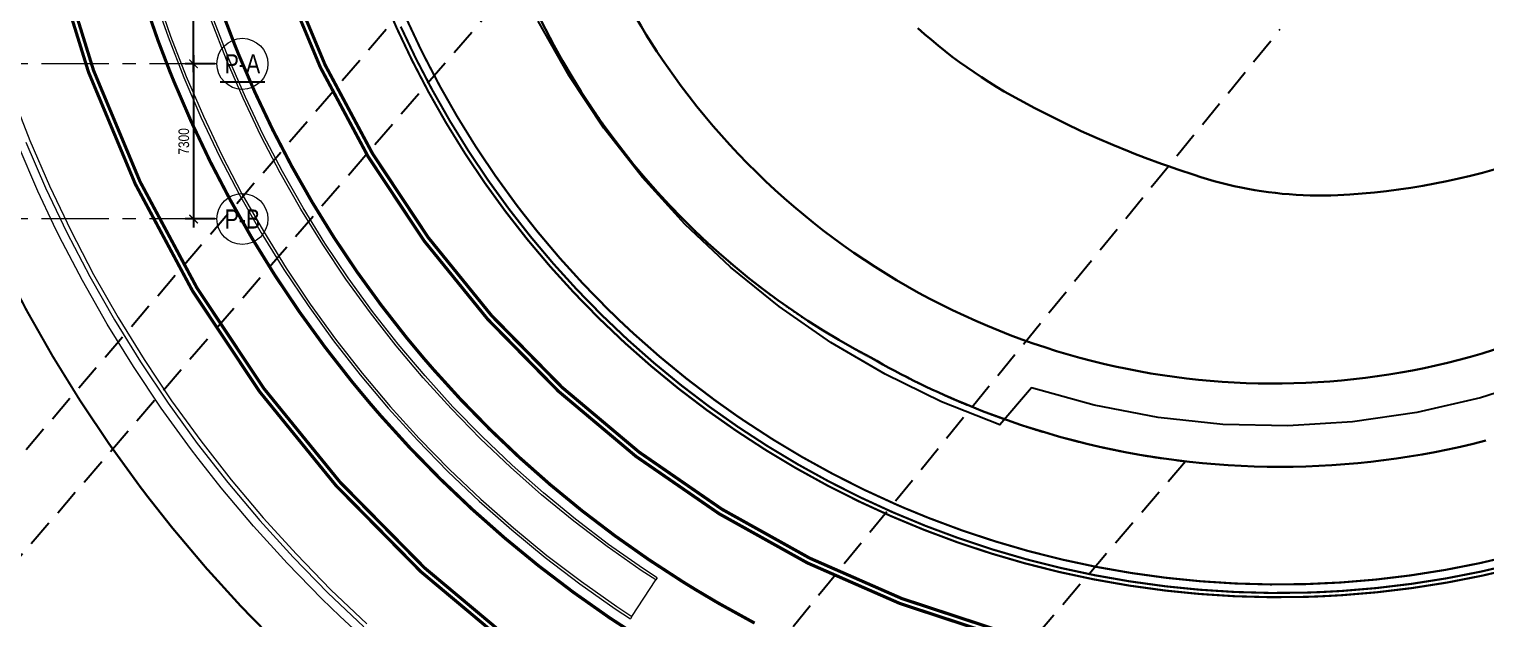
# Model space of a CAD drawing. Header units: millimetres. Extents: x 833576263 to 1668046980, y 817519639 to 1636103653.
# Drawn here: x 834135641 to 834204194, y 817991613 to 818019359 of the extents above; entities that cross this region are included whole.
import ezdxf
from ezdxf.enums import TextEntityAlignment as Align

# ---------------------------------------------------------------- set-up
doc = ezdxf.new("R2010")
doc.units = ezdxf.units.MM
doc.header["$LTSCALE"] = 100
doc.header["$MEASUREMENT"] = 0
for name, pattern in [('C160$0$Hidden', [9.525, 6.35, -3.175]), ('R_P_Grid$0$CENTER', [50.8, 31.75, -6.35, 6.35, -6.35]), ('R_P_Grid$0$XXXXX-PIW-P-WHCGRDP1-XXX$0$DIVIDE2', [0.625, 0.25, -0.125, 0, -0.125, 0, -0.125]), ('R_site$0$HIDDENX2', [19.05, 12.7, -6.35])]:
    doc.linetypes.add(name, pattern=pattern)
doc.layers.get('Defpoints').update_dxf_attribs({"color": 170})
for name, color, linetype in [('C160$0$+C160', 6, 'C160$0$Hidden'), ('R_site$0$AUDIT_I_160808180252-21', 7, 'Continuous'), ('R_site$0$AUDIT_I_160808180252-26', 7, 'Continuous'), ('R_site$0$G-SITE(WHC)', 7, 'R_site$0$HIDDENX2'), ('R_site$0$WHC', 8, 'R_site$0$HIDDENX2'), ('X-REF', 7, 'Continuous')]:
    doc.layers.add(name, color=color, linetype=linetype)
doc.layers.add('C_UNDERLINE OR FSI', color=7, linetype='Continuous', true_color=0xf56e7d)
for name, color, linetype, lineweight in [('R_P_Grid$0$RDA0251-PARK', 7, 'R_P_Grid$0$CENTER', 18), ('R_P_Grid$0$RDA0311-PARK', 7, 'Continuous', 25), ('R_P_LG$0$RDA2301', 7, 'Continuous', 18), ('R_ROAD MARK$0$MMH832__', 252, 'Continuous', 0), ('R_WKCD_PARK$0$RDA8301', 1, 'Continuous', 18)]:
    doc.layers.add(name, color=color, linetype=linetype, lineweight=lineweight)
doc.layers.add('R_P_Grid$0$RDA9101-PIW', color=3, linetype='R_P_Grid$0$XXXXX-PIW-P-WHCGRDP1-XXX$0$DIVIDE2', plot=False)
doc.styles.add('R_P_Grid$0$ARIAL', font='arial.ttf', dxfattribs={"width": 0.8})
doc.styles.add('R_P_Grid$0$R_GRID', font='arial.ttf', dxfattribs={"width": 0.8})
doc.linetypes.add('R_site$0$B1_BDYF', pattern='A,2.5,-0.5,[130,ltypeshp.shx,S=0.5,R=0,X=0,Y=0],-0.5', length=3.5)
doc.dimstyles.new('R_P_Grid$0$GRID', dxfattribs={"dimscale": 200, "dimtxt": 2.5, "dimasz": 2, "dimexe": 2, "dimexo": 0.5, "dimgap": 1, "dimtad": 1, "dimdec": 0, "dimzin": 12, "dimdsep": 46, "dimtxsty": 'R_P_Grid$0$ARIAL', "dimblk": 'R_P_Grid$0$_ArchTick', "dimcen": 2, "dimdle": 2, "dimclrd": 256, "dimclre": 256, "dimclrt": 4, "dimadec": 3, "dimazin": 0, "dimtfac": 1, "dimtdec": 0, "dimtix": 1, "dimtmove": 2, "dimatfit": 3, "dimfxl": 1, "dimtolj": 1, "dimarcsym": 0})

# ---------------------------------------------------------------- blocks, each defined once
blk = doc.blocks.new('R_P_Grid$0$_ArchTick')
at = {"color": 0, "linetype": 'ByBlock', "const_width": 0.15}
blk.add_lwpolyline([(-0.5, -0.5), (0.5, 0.5)], dxfattribs=at)
blk = doc.blocks.new('*D185')
at = {"layer": 'Defpoints', "color": 0, "transparency": 16777216}
for p in [(834143377, 818032727), (834144477, 818032727), (834144377, 818017727)]:
    blk.add_point(p, dxfattribs=at)
at = {"layer": 'R_P_Grid$0$RDA0311-PARK', "lineweight": -2, "transparency": 16777216}
for p, q in [((834143377, 818017327), (834143377, 818033127)), ((834144377, 818032727), (834142977, 818032727)), ((834144277, 818017727), (834142977, 818017727))]:
    blk.add_line(p, q, dxfattribs=at)
at = {"layer": 'R_P_Grid$0$RDA0311-PARK', "lineweight": -2, "transparency": 16777216, "xscale": 400, "yscale": 400, "zscale": 400}
for p, rotation in [((834143377, 818032727), 90), ((834143377, 818017727), 270)]:
    blk.add_blockref('R_P_Grid$0$_ArchTick', p, dxfattribs=dict(at, rotation=rotation))
at = {"layer": 'R_P_Grid$0$RDA0311-PARK', "color": 4, "transparency": 16777216, "insert": (834142922, 818025227), "char_height": 500, "attachment_point": 5, "rotation": 90, "style": 'R_P_Grid$0$ARIAL'}
blk.add_mtext('\\A1;15000', dxfattribs=at)
blk = doc.blocks.new('R_P_Grid$0$mark-1')
at = {"linetype": 'Continuous'}
blk.add_circle((0, 0), 4, dxfattribs=at)
at = {"color": 3, "style": 'R_P_Grid$0$R_GRID', "width": 0.8}
blk.add_attdef('GRID', text='', height=3, dxfattribs=at).set_placement((0, 0), align=Align.MIDDLE_CENTER)
blk = doc.blocks.new('*D204')
at = {"layer": 'Defpoints', "color": 0, "transparency": 16777216}
for p in [(834144477, 818017727), (834143377, 818010427), (834144477, 818010427)]:
    blk.add_point(p, dxfattribs=at)
at = {"layer": 'R_P_Grid$0$RDA0311-PARK', "lineweight": -2, "transparency": 16777216}
for p, q in [((834143377, 818018127), (834143377, 818010027)), ((834144377, 818017727), (834142977, 818017727)), ((834144377, 818010427), (834142977, 818010427))]:
    blk.add_line(p, q, dxfattribs=at)
at = {"layer": 'R_P_Grid$0$RDA0311-PARK', "lineweight": -2, "transparency": 16777216, "xscale": 400, "yscale": 400, "zscale": 400}
for p, rotation in [((834143377, 818017727), 90), ((834143377, 818010427), 270)]:
    blk.add_blockref('R_P_Grid$0$_ArchTick', p, dxfattribs=dict(at, rotation=rotation))
at = {"layer": 'R_P_Grid$0$RDA0311-PARK', "color": 4, "transparency": 16777216, "insert": (834142922, 818014077), "char_height": 500, "attachment_point": 5, "rotation": 90, "style": 'R_P_Grid$0$ARIAL'}
blk.add_mtext('\\A1;7300', dxfattribs=at)
blk = doc.blocks.new('R_site')
at = {"layer": 'Defpoints'}
blk.add_lwpolyline([(834206848, 818002944), (834203934, 818002008), (834200952, 818001319), (834197924, 818000879), (834194869, 818000694), (834191810, 818000763), (834188766, 818001086), (834185761, 818001662), (834182813, 818002485), (834181316, 818000738), (834178572, 818001832), (834175919, 818003130), (834173370, 818004623), (834170942, 818006304), (834168646, 818008163), (834166498, 818010190), (834164508, 818012373), (834162688, 818014699), (834161048, 818017156), (834159598, 818019730)], dxfattribs=at)
at = {"layer": 'R_site$0$AUDIT_I_160808180252-21', "linetype": 'R_site$0$B1_BDYF', "lineweight": 30, "flags": 128}
blk.add_lwpolyline([(834184825, 818000000, -0.067217), (834175244, 818003906, -0.192234), (834157931, 818024086, -0.211173), (834159492, 818055439)], format="xyb", dxfattribs=at)
at = {"layer": 'R_site$0$AUDIT_I_160808180252-21', "color": 7, "linetype": 'R_site$0$B1_BDYF', "lineweight": 30}
blk.add_arc((834194509, 818037438), 38670, 255.49689, 284.50311, dxfattribs=at)
at = {"layer": 'R_site$0$AUDIT_I_160808180252-26', "linetype": 'Continuous', "lineweight": 30, "flags": 128}
blk.add_lwpolyline([(834177464, 818019408), (834177779, 818019128), (834178098, 818018853), (834178421, 818018584), (834178750, 818018321), (834179083, 818018064), (834179421, 818017812), (834179762, 818017567), (834180108, 818017327), (834180459, 818017094), (834180813, 818016866), (834181171, 818016645), (834181533, 818016430), (834182244, 818016032), (834182962, 818015647), (834183686, 818015274), (834184417, 818014914), (834185154, 818014566), (834185897, 818014232), (834186645, 818013910), (834187400, 818013602), (834187627, 818013513), (834188159, 818013307), (834188923, 818013025), (834189254, 818012910), (834189693, 818012757), (834190467, 818012502), (834190777, 818012400), (834191090, 818012304), (834191404, 818012214), (834191720, 818012129), (834192037, 818012050), (834192355, 818011976), (834192675, 818011908), (834192995, 818011845), (834193317, 818011788), (834193640, 818011737), (834193964, 818011691), (834194288, 818011651), (834194613, 818011617), (834194939, 818011588), (834195265, 818011565), (834195591, 818011548), (834195918, 818011536), (834196245, 818011530), (834196571, 818011530), (834196898, 818011535), (834197225, 818011546), (834197799, 818011580), (834198373, 818011623), (834198945, 818011677), (834199517, 818011740), (834200088, 818011814), (834200657, 818011897), (834201224, 818011990), (834201790, 818012093), (834202354, 818012206), (834202916, 818012329), (834203476, 818012462), (834204033, 818012604), (834204588, 818012757)], dxfattribs=at)
blk.add_lwpolyline([(834214224, 818145535), (834215973, 818145292, -0.524777), (834216769, 818139476), (834205006, 818120601), (834199176, 818111235), (834166465, 818058811, 0.269926), (834162312, 818023626, 0.052953), (834165977, 818017158, 0.13846), (834180736, 818005396, 0.267528), (834215152, 818009718), (834228410, 818018766), (834250852, 818034024, -0.495105), (834258520, 818033509)], format="xyb", dxfattribs=at)
at = {"layer": 'R_site$0$G-SITE(WHC)'}
blk.add_lwpolyline([(834037983, 817884580), (834043100, 817891427), (834047474, 817896890), (834157501, 818025261, 0.00078), (834158487, 818022570), (834158487, 818022570, 0.180578), (834175244, 818003906), (834175244, 818003906, 0.101763), (834190066, 817999024), (834069382, 817858220)], format="xyb", close=True, dxfattribs=at)
at = {"layer": 'R_site$0$WHC', "flags": 128}
for points in [[(834172634, 818037962), (833971591, 817804656)], [(833996984, 817777219), (834194515, 818019359)]]:
    blk.add_lwpolyline(points, dxfattribs=at)
blk = doc.blocks.new('R_WKCD_PARK')
at = {"layer": 'R_WKCD_PARK$0$RDA8301', "flags": 128}
blk.add_lwpolyline([(834151126, 817990937), (834150262, 817991743), (834149422, 817992557), (834147779, 817994238), (834146199, 817995979), (834144684, 817997776), (834143597, 817999151), (834143235, 817999628), (834141855, 818001531), (834140546, 818003484), (834139310, 818005484), (834138148, 818007527), (834137061, 818009612), (834136790, 818010162), (834136051, 818011735), (834135120, 818013894)], dxfattribs=at)
blk = doc.blocks.new('R_P_LG')
at = {"layer": 'R_P_LG$0$RDA2301'}
for p, q in [((834141507.7268, 818020920.5896), (834142176.8947, 818018991.295)), ((834141626.5758, 818020959.3862), (834142294.2416, 818019034.422)), ((834144928.933, 818017912.4286), (834144218.3694, 818019741.5712)), ((834145044.6203, 818017959.828), (834144335.7164, 818019784.6982)), ((834142176.8947, 818018991.295), (834142916.3319, 818017087.8256)), ((834142294.2416, 818019034.422), (834143032.0192, 818017135.225)), ((834145706.067, 818016110.5613), (834144928.933, 818017912.4286)), ((834145819.9391, 818016162.1694), (834145044.6203, 818017959.828)), ((834142916.3319, 818017087.8256), (834143725.0446, 818015212.7397)), ((834143032.0192, 818017135.225), (834143838.9167, 818015264.3478)), ((834146548.727, 818014338.3911), (834145706.067, 818016110.5613)), ((834146660.6308, 818014394.1385), (834145819.9391, 818016162.1694)), ((834143725.0446, 818015212.7397), (834144601.9458, 818013368.5577)), ((834143838.9167, 818015264.3478), (834144713.8497, 818013424.3051)), ((834147455.7802, 818012598.2998), (834146548.727, 818014338.3911)), ((834147565.5654, 818012658.1117), (834146660.6308, 818014394.1385)), ((834144601.9458, 818013368.5577), (834145545.857, 818011557.7581)), ((834144713.8497, 818013424.3051), (834145655.6422, 818011617.57)), ((834148426.0076, 818010892.6264), (834147455.7802, 818012598.2998)), ((834148533.5266, 818010956.4223), (834147565.5654, 818012658.1117)), ((834145655.6422, 818011617.57), (834146663.0284, 818009846.5709)), ((834145545.857, 818011557.7581), (834146555.5094, 818009782.775)), ((834149563.2134, 818009291.3575), (834148533.5266, 818010956.4223)), ((834149458.1051, 818009223.6633), (834148426.0076, 818010892.6264)), ((834146555.5094, 818009782.775), (834147629.546, 818008045.9939)), ((834146663.0284, 818009846.5709), (834147734.6543, 818008113.6881)), ((834150550.6855, 818007593.6537), (834149458.1051, 818009223.6633)), ((834150653.2418, 818007665.1552), (834149563.2134, 818009291.3575)), ((834147629.546, 818008045.9939), (834148766.5232, 818006349.7492)), ((834147734.6543, 818008113.6881), (834148869.0795, 818006421.2507)), ((834151702.2803, 818006004.7886), (834150550.6855, 818007593.6537)), ((834151802.1468, 818006080.0012), (834150653.2418, 818007665.1552)), ((834148766.5232, 818006349.7492), (834149964.9128, 818004696.3208)), ((834148869.0795, 818006421.2507), (834150064.7793, 818004771.5335)), ((834152911.3417, 818004459.2033), (834151702.2803, 818006004.7886)), ((834153008.3841, 818004538.0261), (834151802.1468, 818006080.0012)), ((834150064.7793, 818004771.5335), (834151320.1466, 818003166.7538)), ((834149964.9128, 818004696.3208), (834151223.1042, 818003087.931)), ((834154176.2446, 818002958.9754), (834152911.3417, 818004459.2033)), ((834154270.3325, 818003041.3023), (834153008.3841, 818004538.0261)), ((834151223.1042, 818003087.931), (834152539.4062, 818001526.7416)), ((834151320.1466, 818003166.7538), (834152633.4941, 818001609.0685)), ((834155495.2889, 818001506.1212), (834154176.2446, 818002958.9754)), ((834155586.2958, 818001591.8417), (834154270.3325, 818003041.3023)), ((834152539.4062, 818001526.7416), (834153912.0496, 818000014.851)), ((834152633.4941, 818001609.0685), (834154003.0565, 818000100.5714)), ((834156866.7017, 818000102.5935), (834155495.2889, 818001506.1212)), ((834156954.5053, 818000191.5922), (834155586.2958, 818001591.8417)), ((834153912.0496, 818000014.851), (834155339.1895, 817998554.2912)), ((834154003.0565, 818000100.5714), (834155426.9931, 817998643.2899)), ((834158288.6397, 817998750.2787), (834156866.7017, 818000102.5935)), ((834158373.122, 817998842.4361), (834156954.5053, 818000191.5922)), ((834155426.9931, 817998643.2899), (834156903.39, 817997239.1827)), ((834159759.1917, 817997450.9944), (834158288.6397, 817998750.2787)), ((834159840.2393, 817997546.1865), (834158373.122, 817998842.4361)), ((834155339.1895, 817998554.2912), (834156818.9077, 817997147.0253)), ((834156903.39, 817997239.1827), (834158430.2628, 817995890.137)), ((834161276.3813, 817996206.4869), (834159759.1917, 817997450.9944)), ((834161353.8851, 817996304.5859), (834159840.2393, 817997546.1865)), ((834156818.9077, 817997147.0253), (834158349.2153, 817995794.9448)), ((834158430.2628, 817995890.137), (834160005.5594, 817994597.966)), ((834162838.1692, 817995018.4289), (834161276.3813, 817996206.4869)), ((834162912.025, 817995119.303), (834161353.8851, 817996304.5859)), ((834158349.2153, 817995794.9448), (834159928.0556, 817994499.867)), ((834159928.0556, 817994499.867), (834161553.3065, 817993263.5326)), ((834160005.5594, 817994597.966), (834161627.1623, 817993364.4066)), ((834164442.4563, 817993888.4174), (834162838.1692, 817995018.4289)), ((834164512.5649, 817993991.9308), (834162912.025, 817995119.303)), ((834165128.523, 817993441.8746), (834164442.4563, 817993888.4174)), ((834165196.7109, 817993546.6382), (834164512.5649, 817993991.9308)), ((834161553.3065, 817993263.5326), (834163222.7834, 817992087.6032)), ((834161627.1623, 817993364.4066), (834163292.892, 817992191.1166)), ((834164005.916, 817991727.0281), (834165128.523, 817993441.8746)), ((834165174.4481, 817993512.4338), (834165128.523, 817993441.8746)), ((834165196.7109, 817993546.6382), (834165182.2108, 817993524.3603)), ((834163222.7834, 817992087.6032), (834163937.7281, 817991622.2645)), ((834163292.892, 817992191.1166), (834164005.916, 817991727.0281)), ((834164005.916, 817991727.0281), (834163937.7281, 817991622.2645))]:
    blk.add_line(p, q, dxfattribs=at)
blk.add_ellipse((834165174.4481, 817993512.4338), major_axis=(8.1825, 12.5716), ratio=0.000001, start_param=0.3217505865, end_param=6.2831853072, dxfattribs=at)
blk = doc.blocks.new('R_ROAD MARK')
at = {"layer": 'R_ROAD MARK$0$MMH832__', "linetype": 'Continuous'}
for p, q in [((834134832, 818016292), (834135676, 818014121)), ((834135491, 818014045), (834136416, 818011900)), ((834135676, 818014121), (834136598, 818011983)), ((834136416, 818011900), (834137419, 818009790)), ((834136598, 818011983), (834137598, 818009879)), ((834137419, 818009790), (834138499, 818007719)), ((834137598, 818009879), (834138675, 818007814)), ((834138499, 818007719), (834139654, 818005688)), ((834138675, 818007814), (834139826, 818005790)), ((834139654, 818005688), (834140883, 818003701)), ((834139826, 818005790), (834141051, 818003809)), ((834140883, 818003701), (834142184, 818001760)), ((834141051, 818003809), (834142348, 818001875)), ((834142184, 818001760), (834143555, 817999869)), ((834142348, 818001875), (834143714, 817999989)), ((834143714, 817999989), (834145149, 817998155)), ((834143555, 817999869), (834144994, 817998028)), ((834144994, 817998028), (834146500, 817996242)), ((834145149, 817998155), (834146651, 817996374)), ((834146500, 817996242), (834148070, 817994513)), ((834146651, 817996374), (834148216, 817994650)), ((834148070, 817994513), (834149703, 817992842)), ((834148216, 817994650), (834149844, 817992984)), ((834149703, 817992842), (834151396, 817991232)), ((834149844, 817992984), (834151531, 817991379))]:
    blk.add_line(p, q, dxfattribs=at)
at = {"layer": 'R_ROAD MARK$0$MMH832__', "linetype": 'Continuous', "flags": 128}
for points, const_width in [([(834152285, 818020926), (834152947, 818019392), (834153665, 818017883), (834154437, 818016402), (834155263, 818014949), (834156142, 818013528), (834157072, 818012140), (834158053, 818010787), (834159082, 818009471), (834160159, 818008194), (834161282, 818006957), (834162450, 818005762), (834163661, 818004610), (834164913, 818003504), (834166205, 818002444), (834167535, 818001433), (834168901, 818000471), (834170301, 817999559), (834171734, 817998700), (834173197, 817997893), (834174689, 817997141), (834176208, 817996444), (834177751, 817995803), (834179316, 817995219), (834180902, 817994693), (834182506, 817994225), (834184126, 817993817), (834185760, 817993468), (834187406, 817993179), (834189056, 817992952), (834189161, 817992939), (834190724, 817992784), (834192391, 817992677), (834194061, 817992632), (834195729, 817992648), (834196422, 817992673), (834197403, 817992726), (834199066, 817992864), (834200725, 817993063), (834202376, 817993323), (834204015, 817993644), (834205642, 817994024)], 100), ([(834153129, 818019475), (834153844, 818017972), (834154613, 818016497), (834155435, 818015051), (834156310, 818013637), (834157236, 818012255), (834158212, 818010908), (834159237, 818009598), (834160310, 818008326), (834161428, 818007094), (834162591, 818005904), (834163796, 818004758), (834165043, 818003656), (834166329, 818002601), (834167653, 818001594), (834169013, 818000636), (834170407, 817999729), (834171833, 817998873), (834173290, 817998070), (834174776, 817997321), (834176288, 817996627), (834177824, 817995989), (834179383, 817995408), (834180961, 817994884), (834182559, 817994418), (834184172, 817994012), (834185798, 817993664), (834187437, 817993377), (834189081, 817993150), (834189183, 817993138), (834190740, 817992983), (834192400, 817992877), (834194063, 817992832), (834195724, 817992848), (834196413, 817992873), (834197390, 817992925), (834199046, 817993063), (834200698, 817993261), (834202341, 817993520), (834203974, 817993839), (834205593, 817994218)], 100), ([(834169780, 817991414), (834168081, 817992350), (834167005, 817992987), (834166418, 817993348), (834164793, 817994406), (834163207, 817995523), (834161664, 817996697), (834160164, 817997927), (834158711, 817999211), (834157306, 818000548), (834155950, 818001935), (834154647, 818003371), (834154196, 818003892), (834153396, 818004853), (834152202, 818006381), (834151063, 818007951), (834149984, 818009562), (834148964, 818011212), (834148005, 818012897), (834147108, 818014617), (834146275, 818016369), (834145507, 818018149), (834145327, 818018595), (834144805, 818019957)], 150), ([(834141032, 818020765), (834141708, 818018819), (834142262, 818017371), (834142454, 818016898), (834143270, 818015006), (834144154, 818013146), (834145107, 818011319), (834146126, 818009528), (834147209, 818007775), (834148356, 818006064), (834149566, 818004396), (834150835, 818002773), (834151685, 818001751), (834152163, 818001197), (834153548, 817999672), (834154988, 817998198), (834156481, 817996778), (834158025, 817995414), (834159618, 817994108), (834161258, 817992860), (834162942, 817991674), (834164669, 817990550)], 150)]:
    blk.add_lwpolyline(points, dxfattribs=dict(at, const_width=const_width))
at = {"layer": 'R_ROAD MARK$0$MMH832__', "const_width": 150, "flags": 128}
for points in [[(834135028, 818042362, 0.011712), (834134888, 818039723, 0.645758), (834232427, 817991639)], [(834135278, 818042348, 0.011738), (834135138, 818039715, 0.645761), (834232268, 817991832)], [(834225986, 818000200, -0.642676), (834144535, 818040634, -0.642676)], [(834225829, 818000394, -0.642712), (834144785, 818040631, -0.642712)]]:
    blk.add_lwpolyline(points, format="xyb", dxfattribs=at)
blk = doc.blocks.new('C160')
at = {"layer": 'C160$0$+C160', "const_width": 0.1}
blk.add_lwpolyline([(834114.152, 817995.677, 0.140627), (834148.547, 817959.548)], format="xyb", dxfattribs=at)
blk = doc.blocks.new('R_P_Grid')
at = {"layer": 'R_P_Grid$0$RDA0251-PARK'}
for p, q in [((834144477.3, 818017726.7), (834072885.2, 818017726.7)), ((834144477.3, 818010426.7), (834072885.2, 818010426.7))]:
    blk.add_line(p, q, dxfattribs=at)
at = {"layer": 'R_P_Grid$0$RDA9101-PIW', "color": 3, "ltscale": 100, "const_width": 100, "flags": 128}
blk.add_lwpolyline([(834337769.5, 818059635), (834332932, 818056418.9), (834331836.7, 818055690.6), (834328766.6, 818053649.5), (834324604.5, 818050882.4), (834317939.9, 818046451.5), (834316277, 818045345.9), (834307949.5, 818039809.4), (834305598.8, 818038246.6), (834302685.5, 818036294.6), (834299786.3, 818034321.8), (834299131.3, 818033871.8), (834295770.7, 818031538.4), (834291783, 818028715.1), (834291136.8, 818028251.9), (834287823.8, 818025852), (834285844.3, 818024397.7), (834283893.4, 818022949.4), (834282403.2, 818021833), (834275934.4, 818016967.1), (834267942.8, 818010955.9), (834260124.1, 818004715), (834257045, 818002257.3), (834255723.7, 818001202.5), (834252305.3, 817998474), (834244486.5, 817992233), (834236667.8, 817985992), (834234793.2, 817984582), (834234389.1, 817984283.7), (834232887.7, 817983200.3), (834230934.9, 817981886.4), (834228937.2, 817980641.7), (834228709.7, 817980506), (834227599, 817979861), (834226897.2, 817979467.9), (834224722.3, 817978318.3), (834222506.8, 817977249.1), (834220253.6, 817976262), (834217965.7, 817975358), (834215646.2, 817974538.6), (834213298.2, 817973804.7), (834210924.9, 817973157.4), (834208529.5, 817972597.5), (834206115.1, 817972125.8), (834203685.1, 817971742.9), (834201242.7, 817971449.4), (834198791.2, 817971245.5), (834196333.8, 817971131.7), (834193873.9, 817971108), (834191414.9, 817971174.5), (834188959.9, 817971331.1), (834186512.2, 817971577.6), (834184075.3, 817971913.6), (834181652.3, 817972338.7), (834179246.6, 817972852.4), (834176861.2, 817973453.9), (834174499.6, 817974142.4), (834172164.7, 817974917), (834169859.9, 817975776.7), (834168164.4, 817976471.6), (834167588, 817976720.3), (834165352.3, 817977746.6), (834163155.7, 817978854.1), (834161001.2, 817980041.4), (834158891.7, 817981306.8), (834156830, 817982648.8), (834156301.5, 817983010.3), (834154818.8, 817984065.4), (834152860.9, 817985554.7), (834150958.9, 817987114.9), (834149115.4, 817988743.7), (834148211.5, 817989587.8), (834147332.8, 817990439), (834145613.6, 817992198.5), (834143960, 817994019.8), (834142374.3, 817995900.5), (834141237.9, 817997339.4), (834140858.6, 817997838.1), (834139415, 817999829.9), (834138045.3, 818001873.3), (834136751.4, 818003965.6), (834135535.1, 818006103.8), (834134398, 818008285.2), (834134114.6, 818008861.1), (834133341.7, 818010506.9), (834132367.4, 818012765.7), (834131476.6, 818015058.8), (834130670.5, 818017382.9), (834129950.1, 818019735.1), (834129316.4, 818022112.1), (834128770.3, 818024510.7), (834128312.5, 818026927.7), (834127943.5, 818029359.8), (834127664, 818031803.9), (834127474.2, 818034256.6), (834127438.1, 818036715.9), (834127492.1, 818039172.7), (834127636.1, 818041623.4), (834127869.7, 818044064.9), (834128192.3, 818046493.9), (834128603.5, 818048907.1), (834129102.4, 818051301.4), (834129375.5, 818052454.1), (834129688.2, 818053673.4), (834130360, 818056020.1), (834131116.7, 818058338.4), (834131957.1, 818060625.2), (834132880, 818062877.5), (834133883.9, 818065092.3), (834134967.3, 818067266.6), (834135629.7, 818068505), (834136128.6, 818069397.8), (834137399.4, 818071536.6), (834138748.5, 818073624.1), (834139884.2, 818075256.8), (834140173.8, 818075657.2), (834142535.3, 818078697.4), (834144381.6, 818081074.4), (834148574.8, 818086679.6), (834152500.6, 818092007.4), (834154509.7, 818094734.1), (834157219, 818098410.9), (834160444.6, 818102788.5), (834163001.4, 818106258.4), (834165759.1, 818110001), (834168748, 818120246.1), (834165385.6, 818129509.2), (834169848.6, 818137783.7), (834175089.3, 818145514.5), (834184459.2, 818145967.8), (834194438.3, 818146124.3), (834203910.8, 818139625.2), (834201868.6, 818136648.9), (834201686.4, 818136383.2), (834201506.3, 818136116.1), (834200974.9, 818135269.1), (834200486.6, 818134396.5), (834200042.5, 818133500.7), (834199643.7, 818132583.7), (834199291.2, 818131648), (834198986, 818130695.9), (834198728.7, 818129729.6), (834198520, 818128751.8), (834198360.5, 818127764.7), (834198308.6, 818127350.4), (834198256.1, 818126946), (834198077.9, 818125962.3), (834197830, 818124993.7), (834197513.5, 818124045.3), (834197130.2, 818123121.9), (834196681.9, 818122228.3), (834196171, 818121368.9), (834195600.1, 818120548.1), (834194972.1, 818119770.2), (834194290.1, 818119039.1), (834193557.7, 818118358.6), (834193203.2, 818118062), (834192624.4, 818117584.9), (834191866.8, 818116932.2), (834191125.9, 818116260.6), (834190401.9, 818115570.8), (834189695.4, 818114863.1), (834189006.9, 818114138), (834188336.7, 818113395.9), (834187685.2, 818112637.2), (834187052.9, 818111862.5), (834186440.2, 818111072.3), (834185847.4, 818110267), (834185274.9, 818109447.1), (834185052.7, 818109115.6), (834184992.3, 818109024.5), (834180082, 818101389.3), (834176995.5, 818096603.7), (834174659.3, 818092981.5), (834171712, 818088411.9), (834169236.5, 818084573.7), (834167400.8, 818081727.5), (834163813.8, 818076165.9), (834160062.4, 818070255.9), (834158495.7, 818067686), (834156492, 818064399), (834156311.1, 818064104.3), (834155588.7, 818062917.5), (834154743.1, 818061405.2), (834153956.2, 818059864.2), (834153650.2, 818059223.5), (834153246.7, 818058337.1), (834152594.6, 818056787.2), (834152000.7, 818055216.5), (834151465.5, 818053627.3), (834150989.7, 818052021.8), (834150573.8, 818050402.1), (834150218.1, 818048770.6), (834150058.4, 818047925.9), (834149922.9, 818047129.3), (834149688.5, 818045480.7), (834149515.1, 818043826.9), (834149402.6, 818042170.1), (834149351.1, 818040512.7), (834149360.4, 818038856.8), (834149430.4, 818037204.7), (834149560.9, 818035558.6), (834149688.1, 818033914.7), (834149875.4, 818032276.5), (834150122.7, 818030646.3), (834150429.6, 818029026.3), (834150795.7, 818027418.6), (834151220.4, 818025825.4), (834151703.3, 818024248.8), (834152243.6, 818022691), (834152840.6, 818021154), (834153493.6, 818019640), (834154011.7, 818018536.8), (834154201.7, 818018150.9), (834154963.8, 818016688.8), (834155779.1, 818015255.5), (834156646.3, 818013853.2), (834157564.4, 818012483.5), (834158532, 818011148.5), (834158786.2, 818010814.2), (834159547.9, 818009849.8), (834160610.8, 818008589.2), (834161719.1, 818007368.4), (834162871.5, 818006189.1), (834163460.4, 818005618.6), (834164066.3, 818005052.8), (834165301.9, 818003961.1), (834166576.8, 818002915.4), (834167889.1, 818001917.1), (834168882.9, 818001209.9), (834169237.1, 818000967.6), (834170619, 818000068.1), (834172033, 817999219.9), (834173477.1, 817998424.1), (834174949.4, 817997681.8), (834176447.9, 817996993.9), (834176834.2, 817996827.2), (834177970.6, 817996361.5), (834179515.5, 817995785.2), (834181080.5, 817995266), (834182663.4, 817994804.5), (834184262.2, 817994401.4), (834185874.7, 817994057.1), (834187498.8, 817993772.1), (834189132.2, 817993546.9), (834190772.7, 817993381.7), (834192418.3, 817993276.7), (834194066.5, 817993232.2), (834195715.3, 817993248), (834197362.4, 817993324.3), (834199005.6, 817993461), (834200642.6, 817993657.7), (834202271.4, 817993914.4), (834203889.6, 817994230.5), (834205495.2, 817994605.8), (834207086, 817995039.7), (834208659.7, 817995531.6), (834210214.4, 817996080.8), (834211747.9, 817996686.7), (834213258.2, 817997348.4), (834214743.2, 817998065), (834216200.9, 817998835.5), (834216671.4, 817999099), (834217415.8, 817999531.4), (834217568.3, 817999622.3), (834218907.3, 818000456.6), (834220216.2, 818001337.3), (834221222.3, 818002063.8), (834221493.4, 818002263.3), (834223368, 818003673.4), (834231532.4, 818009454.9), (834239696.8, 818015236.3), (834243266.3, 818017764), (834244646, 818018741), (834247861.2, 818021017.8), (834256025.6, 818026799.2), (834264017.2, 818032810.4), (834270486, 818037676.3), (834272036.6, 818038838), (834274066.7, 818040345.1), (834276126.5, 818041858.3), (834279573.9, 818044355.6), (834280246.4, 818044837.6), (834284395.8, 818047775.5), (834287892.9, 818050203.6), (834288574.4, 818050671.8), (834291591.3, 818052724.7), (834294622.7, 818054755.9), (834296973.4, 818056318.7), (834305301, 818061855.2), (834306963.9, 818062960.8), (834313628.5, 818067391.7), (834317790.5, 818070158.8), (834321956, 818072928.2), (834328617.3, 818077356.9), (834330283.5, 818078464.6), (834333118, 818080367.6), (834338611, 818084001.1), (834347160, 818089204.5), (834347395.6, 818089361.2), (834355477.9, 818094734.6), (834355488.6, 818094741.7), (834355753, 818094916.7), (834355979, 818095064.9), (834357079.2, 818095787.3), (834357525.8, 818096076.1), (834358432.8, 818096656.1), (834360580.7, 818097995.4), (834361303.6, 818098435.6), (834364211.5, 818100153.8), (834367250.3, 818101912.6), (834370328, 818103604.5), (834373443.1, 818105228.5), (834375936.6, 818106395.1), (834378449.9, 818107516.9), (834382829.4, 818109423.3), (834383089.7, 818109536.6), (834384925.6, 818110335.8), (834386145.6, 818110874), (834387150.8, 818111325.3), (834389359.4, 818112352.8), (834389897.7, 818112609.2), (834389999.4, 818112657.9), (834391550.6, 818113417.9), (834392181.8, 818113742.3), (834392838.6, 818114085.9), (834394345.7, 818114888.7), (834397107.6, 818116420.8), (834399835.1, 818118013.4), (834402526.8, 818119665.8), (834405181.4, 818121377.2), (834406983.2, 818122586.8), (834407797.7, 818123146.7), (834410309.5, 818124926.6), (834410374.2, 818124973.5), (834411807.6, 818126027.4), (834412909.8, 818126856.7), (834413724.1, 818127480.1), (834414014.2, 818127704.5), (834415403.3, 818128795.4), (834417344.4, 818130367.1), (834417477.5, 818130477), (834419520.1, 818132196.9), (834422831.7, 818135038.7), (834423236.1, 818135385.9), (834427986.5, 818139441.3), (834429055.6, 818140379.8), (834430154.7, 818141362.7), (834431136.6, 818142312.9), (834432081.8, 818143299.6), (834432957.4, 818144284.6), (834432988.9, 818144321.5), (834433061.2, 818144406.3), (834433445.9, 818144867), (834433856.7, 818145376.9), (834434683.9, 818146464.5), (834435469.4, 818147582.5), (834436211.9, 818148729.6), (834436910.5, 818149903.9), (834437564, 818151103.9), (834438171.7, 818152327.7), (834438732.6, 818153573.7), (834438923.7, 818154029.3), (834439245.9, 818154840), (834439710.9, 818156124.8), (834440126.9, 818157426.4), (834440493.3, 818158742.7), (834440809.6, 818160072), (834441075.3, 818161412.3), (834441290.1, 818162761.7), (834441453.6, 818164118.3), (834441633.1, 818165475.8), (834441761.2, 818166841.7), (834441837.6, 818168214.1), (834441861.8, 818169590.9), (834441833.6, 818170970.2), (834441793.2, 818171771.7), (834441735.1, 818172572.9), (834441605.3, 818174302.4), (834441596.2, 818174501.9), (834441565.9, 818176033.5), (834441616.8, 818177761.4), (834441757.3, 818179481.5), (834441987, 818181189.1), (834442304.8, 818182879.6), (834442738.1, 818184652.7), (834442989.2, 818185522.4), (834443899.5, 818188760.6), (834443955.5, 818189088), (834444164.9, 818190065.8), (834444354.7, 818191047.6), (834444524.8, 818192033), (834444675.2, 818193021.6), (834444805.8, 818194013), (834444916.5, 818195006.9), (834445007.3, 818196002.7), (834445078.2, 818197000.2), (834445129.2, 818197998.9), (834445160.1, 818198998.4), (834445171.1, 818199998.3), (834445162, 818200998.2), (834445133, 818201997.8), (834445084, 818202996.6), (834445015, 818203994.2), (834444926, 818204990.2), (834444817.2, 818205984.2), (834444688.5, 818206975.9), (834444574.5, 818207735.4), (834453113.7, 818204098.3), (834460852.7, 818200622.1), (834473072.5, 818195624.9), (834472075.5, 818195548.5), (834471084.4, 818195416.8), (834470102.1, 818195230.3), (834469131.6, 818194989.6), (834468176, 818194695.3), (834467238.2, 818194348.5), (834466321.2, 818193950), (834465427.6, 818193501.3), (834464560.4, 818193003.7), (834463722.1, 818192458.7), (834462915.4, 818191867.9), (834462142.8, 818191233.3), (834461406.5, 818190556.8), (834460709, 818189840.4), (834460190.3, 818189252), (834459921.3, 818188925.8), (834459282.3, 818188086.7), (834459191.9, 818187959.8), (834459099.3, 818187828.6), (834458690.8, 818187213.6), (834458199, 818186280.6), (834457761.1, 818185324.6), (834457378.1, 818184348.9), (834457100.2, 818183518.5), (834457050.8, 818183356.4), (834456780, 818182350.3), (834456566.2, 818181333.9), (834456409.5, 818180310.4), (834456314.5, 818179343.8), (834456270.3, 818178376.5), (834456276.6, 818177410.9), (834456333.2, 818176449.9), (834456424.8, 818175605.7), (834456439.6, 818175495.9), (834456561.9, 818174751), (834456595.3, 818174551.7), (834456771.5, 818173431.6), (834456923.1, 818172307.2), (834457126.1, 818170362.3), (834457255.4, 818168408.6), (834457310.7, 818166448.8), (834457291.6, 818164485.8), (834457197.9, 818162522.4), (834456962.7, 818160570.7), (834456653.7, 818158629.3), (834456271.4, 818156701.1), (834455816.3, 818154788.7), (834455289.2, 818152894.9), (834454690.7, 818151022.4), (834454021.8, 818149173.9), (834453558.3, 818148007.7), (834453283.3, 818147352.1), (834452476.4, 818145559.6), (834451602.1, 818143798.9), (834450661.8, 818142072.6), (834449656.8, 818140383.1), (834448588.6, 818138732.9), (834447458.6, 818137124.3), (834446268.5, 818135559.7), (834445020.1, 818134041.3), (834444974.5, 818133988), (834443715, 818132571.2), (834442355.2, 818131151.6), (834440942.5, 818129784.6), (834439361.3, 818128370.5), (834439210.4, 818128237), (834434657.6, 818124329.1), (834433541.7, 818123376.5), (834433137.4, 818123029.5), (834430102.9, 818120423.2), (834429825.8, 818120187.6), (834427557.5, 818118277.5), (834425253.9, 818116410.1), (834422484.9, 818114257.1), (834419669, 818112165.8), (834416807.7, 818110137.1), (834413902.3, 818108172), (834410954.3, 818106271.4), (834407965.1, 818104436.4), (834404936.1, 818102667.7), (834401868.9, 818100966.3), (834399328.8, 818099623.3), (834398764.8, 818099333), (834396359.5, 818098092.9), (834393933, 818096893.8), (834391485.9, 818095735.9), (834390536.8, 818095296), (834389411.7, 818094774.4), (834385078.2, 818092765.8), (834382844.9, 818091705.2), (834380630.2, 818090607.8), (834377794.8, 818089224.8), (834374989.8, 818087779.1), (834372216.6, 818086271.4), (834372080.6, 818086191.1), (834370289.2, 818084959.7), (834368725.5, 818083390.6), (834367811.2, 818082126.7), (834367476.8, 818081560.9), (834366483.1, 818079209.4)], dxfattribs=at)
at = {"layer": 'R_P_Grid$0$RDA0251-PARK', "xscale": 300, "yscale": 300, "zscale": 300}
for p, values in [((834145677.3, 818017726.7), {'GRID': 'P-A'}), ((834145677.3, 818010426.7), {'GRID': 'P-B'})]:
    blk.add_blockref('R_P_Grid$0$mark-1', p, dxfattribs=at).add_auto_attribs(values)
at = {"layer": 'R_P_Grid$0$RDA0311-PARK'}
for base, p1, p2, angle, picture, middle in [((834143377.3, 818032726.7), (834144377.3, 818017726.7), (834144477.3, 818032726.7), 270, '*D185', (834142922, 818025226.7)), ((834143377.3, 818010426.7), (834144477.3, 818017726.7), (834144477.3, 818010426.7), 90, '*D204', (834142921.8, 818014076.7))]:
    dim = blk.add_linear_dim(base=base, p1=p1, p2=p2, angle=angle, dimstyle='R_P_Grid$0$GRID', dxfattribs=at)
    dim.commit()
    dim.dimension.update_dxf_attribs({"geometry": picture, "text_midpoint": middle})

msp = doc.modelspace()

# ---------------------------------------------------------------- block references
at = {"layer": 'X-REF'}
msp.add_blockref('R_P_Grid', (0, 0), dxfattribs=at)

# ---------------------------------------------------------------- next in the draw order: block references
msp.add_blockref('R_site', (0, 0), dxfattribs=at)

# ---------------------------------------------------------------- next in the draw order: block references
for name in ['R_WKCD_PARK', 'R_ROAD MARK']:
    msp.add_blockref(name, (0, 0), dxfattribs=at)

# ---------------------------------------------------------------- next in the draw order: block references
at = {"layer": 'X-REF', "xscale": 1000, "yscale": 1000, "zscale": 1000}
msp.add_blockref('C160', (0, 0), dxfattribs=at)

# ---------------------------------------------------------------- next in the draw order: linework, layer by layer
at = {"layer": 'C_UNDERLINE OR FSI'}
msp.add_line((834144627, 818016877), (834146727, 818016877), dxfattribs=at)

# ---------------------------------------------------------------- next in the draw order: block references
at = {"layer": 'X-REF'}
msp.add_blockref('R_P_LG', (0, 0), dxfattribs=at)

doc.saveas('drawing.dxf')
